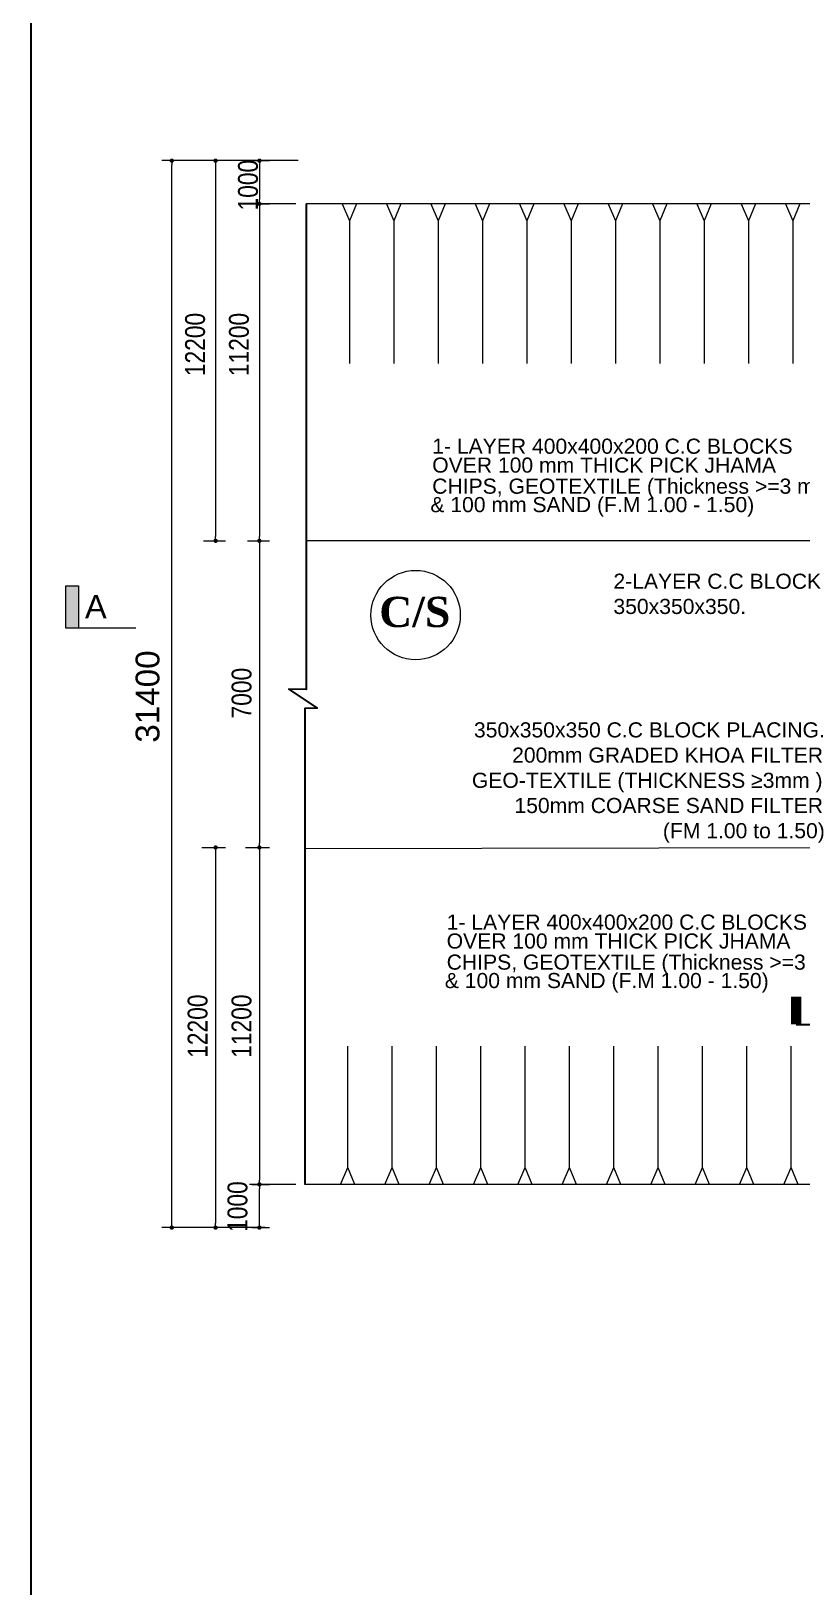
# Model space of a CAD drawing. Extents: x -358915 to 1258323, y -1667244 to -305611.
# Drawn here: x 124786 to 142632, y -1476153 to -1440137 of the extents above; entities that cross this region are included whole.
import ezdxf

# ---------------------------------------------------------------- set-up
doc = ezdxf.new("R2010")
doc.units = 0
doc.header["$LTSCALE"] = 300
doc.header["$MEASUREMENT"] = 0
doc.layers.get('0').update_dxf_attribs({"linetype": 'CONTINUOUS'})
doc.layers.get('DEFPOINTS').update_dxf_attribs({"linetype": 'CONTINUOUS'})
for name, color, linetype, lineweight in [('Dim', 7, 'CONTINUOUS', 9), ('Dimension', 8, 'CONTINUOUS', 18), ('line2', 3, 'CONTINUOUS', 30), ('slop', 8, 'CONTINUOUS', 9)]:
    doc.layers.add(name, color=color, linetype=linetype, lineweight=lineweight)
doc.layers.add('LINE', color=7, linetype='CONTINUOUS')
doc.layers.add('TEXT', color=10, linetype='CONTINUOUS')
doc.styles.add('1-2', font='arial.ttf')
doc.styles.add('Arial', font='arial.ttf')
doc.styles.add('dimText', font='ARIALN.TTF')
doc.dimstyles.new('dim_230', dxfattribs={"dimtxt": 460, "dimasz": 460, "dimexe": 230, "dimexo": 100, "dimgap": 100, "dimtad": 1, "dimdec": 0, "dimzin": 0, "dimdsep": 46, "dimtxsty": 'dimText', "dimcen": 0.09, "dimclrd": 256, "dimclre": 256, "dimclrt": 7, "dimadec": 0, "dimazin": 0, "dimtfac": 1, "dimtdec": 0, "dimtofl": 0, "dimtmove": 0, "dimatfit": 3, "dimfxl": 1, "dimtolj": 1, "dimtzin": 0, "dimlwd": -1, "dimlwe": -1, "dimarcsym": 0})

# ---------------------------------------------------------------- blocks, each defined once
blk = doc.blocks.new('_Dot')
at = {"color": 0, "linetype": 'ByBlock', "lineweight": -2}
blk.add_line((-0.5, 0), (-1, 0), dxfattribs=at)
at = {"color": 0, "linetype": 'ByBlock', "const_width": 0.5}
blk.add_lwpolyline([(-0.25, 0, 1), (0.25, 0, 1)], format="xyb", close=True, dxfattribs=at)
blk = doc.blocks.new('*D170')
at = {"layer": 'DEFPOINTS', "color": 0, "ltscale": 500, "transparency": 16777216}
for p in [(130302, -1443136, 0), (128679, -1451936), (129057, -1451936)]:
    blk.add_point(p, dxfattribs=at)
at = {"layer": 'Dim', "ltscale": 500, "transparency": 16777216}
for p, q in [((130202, -1443136), (128827, -1443136)), ((129057, -1443236), (129057, -1451836)), ((128779, -1451936), (129287, -1451936))]:
    blk.add_line(p, q, dxfattribs=at)
at = {"layer": 'Dim', "ltscale": 500, "transparency": 16777216, "xscale": 100, "yscale": 100, "zscale": 100}
for p, rotation in [((129057, -1443136), 90), ((129057, -1451936), 270)]:
    blk.add_blockref('_Dot', p, dxfattribs=dict(at, rotation=rotation))
at = {"layer": 'Dim', "color": 7, "ltscale": 500, "transparency": 16777216, "insert": (128585, -1447392), "char_height": 460, "attachment_point": 5, "rotation": 90, "style": 'dimText'}
blk.add_mtext('\\A1;12200', dxfattribs=at)
blk = doc.blocks.new('*D171')
at = {"layer": 'DEFPOINTS', "color": 0, "ltscale": 500, "transparency": 16777216}
for p in [(129694, -1451936), (129694, -1459036), (130072, -1459036)]:
    blk.add_point(p, dxfattribs=at)
at = {"layer": 'Dim', "ltscale": 500, "transparency": 16777216}
for p, q in [((129794, -1451936), (130302, -1451936)), ((130072, -1452036), (130072, -1458936)), ((129794, -1459036), (130302, -1459036))]:
    blk.add_line(p, q, dxfattribs=at)
at = {"layer": 'Dim', "ltscale": 500, "transparency": 16777216, "xscale": 100, "yscale": 100, "zscale": 100}
for p, rotation in [((130072, -1451936), 90), ((130072, -1459036), 270)]:
    blk.add_blockref('_Dot', p, dxfattribs=dict(at, rotation=rotation))
at = {"layer": 'Dim', "color": 7, "ltscale": 500, "transparency": 16777216, "insert": (129661, -1455463), "char_height": 460, "attachment_point": 5, "rotation": 90, "style": 'dimText'}
blk.add_mtext('\\A1;7000', dxfattribs=at)
blk = doc.blocks.new('*D172')
at = {"layer": 'DEFPOINTS', "color": 0, "ltscale": 500, "transparency": 16777216}
for p in [(128636, -1459036), (129057, -1467836), (130302, -1467836)]:
    blk.add_point(p, dxfattribs=at)
at = {"layer": 'Dim', "ltscale": 500, "transparency": 16777216}
for p, q in [((128736, -1459036), (129287, -1459036)), ((129057, -1459136), (129057, -1467736)), ((130202, -1467836), (128827, -1467836))]:
    blk.add_line(p, q, dxfattribs=at)
at = {"layer": 'Dim', "ltscale": 500, "transparency": 16777216, "xscale": 100, "yscale": 100, "zscale": 100}
for p, rotation in [((129057, -1459036), 90), ((129057, -1467836), 270)]:
    blk.add_blockref('_Dot', p, dxfattribs=dict(at, rotation=rotation))
at = {"layer": 'Dim', "color": 7, "ltscale": 500, "transparency": 16777216, "insert": (128644, -1463172), "char_height": 460, "attachment_point": 5, "rotation": 90, "style": 'dimText'}
blk.add_mtext('\\A1;12200', dxfattribs=at)
blk = doc.blocks.new('*D173')
at = {"layer": 'DEFPOINTS', "color": 0, "ltscale": 500, "transparency": 16777216}
for p in [(128042, -1443136), (131067, -1443136, 0), (130302, -1467836)]:
    blk.add_point(p, dxfattribs=at)
at = {"layer": 'Dim', "ltscale": 500, "transparency": 16777216}
for p, q in [((130967, -1443136), (127812, -1443136)), ((128042, -1467736), (128042, -1443236)), ((130202, -1467836), (127812, -1467836))]:
    blk.add_line(p, q, dxfattribs=at)
at = {"layer": 'Dim', "ltscale": 500, "transparency": 16777216, "xscale": 100, "yscale": 100, "zscale": 100}
for p, rotation in [((128042, -1443136), 90), ((128042, -1467836), 270)]:
    blk.add_blockref('_Dot', p, dxfattribs=dict(at, rotation=rotation))
at = {"layer": 'Dim', "color": 7, "ltscale": 500, "transparency": 16777216, "insert": (127485, -1455542), "char_height": 550, "attachment_point": 5, "rotation": 90, "style": 'Arial'}
blk.add_mtext('\\A1;31400', dxfattribs=at)
blk = doc.blocks.new('*D174')
at = {"layer": 'DEFPOINTS', "color": 0, "ltscale": 500, "transparency": 16777216}
for p in [(129799, -1443136), (129799, -1444136), (130072, -1444136)]:
    blk.add_point(p, dxfattribs=at)
at = {"layer": 'Dim', "ltscale": 500, "transparency": 16777216}
for p, q in [((129899, -1443136), (130302, -1443136)), ((130072, -1443236), (130072, -1444036)), ((129899, -1444136), (130302, -1444136))]:
    blk.add_line(p, q, dxfattribs=at)
at = {"layer": 'Dim', "ltscale": 500, "transparency": 16777216, "xscale": 100, "yscale": 100, "zscale": 100}
for p, rotation in [((130072, -1443136), 90), ((130072, -1444136), 270)]:
    blk.add_blockref('_Dot', p, dxfattribs=dict(at, rotation=rotation))
at = {"layer": 'Dim', "color": 7, "ltscale": 500, "transparency": 16777216, "insert": (129810, -1443703), "char_height": 460, "attachment_point": 5, "rotation": 90, "style": 'dimText'}
blk.add_mtext('\\A1;1000', dxfattribs=at)
blk = doc.blocks.new('*D175')
at = {"layer": 'DEFPOINTS', "color": 0, "ltscale": 500, "transparency": 16777216}
for p in [(129799, -1466836), (130072, -1466836), (129799, -1467836)]:
    blk.add_point(p, dxfattribs=at)
at = {"layer": 'Dim', "ltscale": 500, "transparency": 16777216}
for p, q in [((129899, -1466836), (130302, -1466836)), ((130072, -1467736), (130072, -1466936)), ((129899, -1467836), (130302, -1467836))]:
    blk.add_line(p, q, dxfattribs=at)
at = {"layer": 'Dim', "ltscale": 500, "transparency": 16777216, "xscale": 100, "yscale": 100, "zscale": 100}
for p, rotation in [((130072, -1466836), 90), ((130072, -1467836), 270)]:
    blk.add_blockref('_Dot', p, dxfattribs=dict(at, rotation=rotation))
at = {"layer": 'Dim', "color": 7, "ltscale": 500, "transparency": 16777216, "insert": (129566, -1467349), "char_height": 460, "attachment_point": 5, "rotation": 90, "style": 'dimText'}
blk.add_mtext('\\A1;1000', dxfattribs=at)
blk = doc.blocks.new('T')
at = {"layer": 'Dim'}
h = blk.add_hatch(color=6, dxfattribs=at)
h.dxf.hatch_style = 1
h.paths.add_polyline_path([(-137, 0), (157, 0), (157, 975), (-137, 975)])
at = {"layer": 'Dimension', "color": 0, "lineweight": 13, "ltscale": 2}
for p, q in [((-137, 0), (-137, 975)), ((-137, 975), (157, 975)), ((157, 975), (157, 0)), ((1481, 0), (-137, 0))]:
    blk.add_line(p, q, dxfattribs=at)
blk = doc.blocks.new('sec')
at = {"layer": 'TEXT', "color": 5, "const_width": 200}
blk.add_lwpolyline([(0, 0), (0, 537)], dxfattribs=at)
at = {"layer": 'TEXT', "color": 5}
blk.add_lwpolyline([(0, 0), (-848, 0)], dxfattribs=at)
blk = doc.blocks.new('*D216')
at = {"layer": 'DEFPOINTS', "color": 0, "ltscale": 500, "transparency": 16777216}
for p in [(131016, -1444136), (129694, -1451936), (130072, -1451936)]:
    blk.add_point(p, dxfattribs=at)
at = {"layer": 'Dim', "ltscale": 500, "transparency": 16777216}
for p, q in [((130916, -1444136), (129842, -1444136)), ((130072, -1444236), (130072, -1451836)), ((129794, -1451936), (130302, -1451936))]:
    blk.add_line(p, q, dxfattribs=at)
at = {"layer": 'Dim', "ltscale": 500, "transparency": 16777216, "xscale": 100, "yscale": 100, "zscale": 100}
for p, rotation in [((130072, -1444136), 90), ((130072, -1451936), 270)]:
    blk.add_blockref('_Dot', p, dxfattribs=dict(at, rotation=rotation))
at = {"layer": 'Dim', "color": 7, "ltscale": 500, "transparency": 16777216, "insert": (129600, -1447392), "char_height": 460, "attachment_point": 5, "rotation": 90, "style": 'dimText'}
blk.add_mtext('\\A1;11200', dxfattribs=at)
blk = doc.blocks.new('*D217')
at = {"layer": 'DEFPOINTS', "color": 0, "ltscale": 500, "transparency": 16777216}
for p in [(129651, -1459036), (130072, -1466836), (131016, -1466836, 0)]:
    blk.add_point(p, dxfattribs=at)
at = {"layer": 'Dim', "ltscale": 500, "transparency": 16777216}
for p, q in [((129751, -1459036), (130302, -1459036)), ((130072, -1459136), (130072, -1466736)), ((130916, -1466836), (129842, -1466836))]:
    blk.add_line(p, q, dxfattribs=at)
at = {"layer": 'Dim', "ltscale": 500, "transparency": 16777216, "xscale": 100, "yscale": 100, "zscale": 100}
for p, rotation in [((130072, -1459036), 90), ((130072, -1466836), 270)]:
    blk.add_blockref('_Dot', p, dxfattribs=dict(at, rotation=rotation))
at = {"layer": 'Dim', "color": 7, "ltscale": 500, "transparency": 16777216, "insert": (129659, -1463172), "char_height": 460, "attachment_point": 5, "rotation": 90, "style": 'dimText'}
blk.add_mtext('\\A1;11200', dxfattribs=at)

msp = doc.modelspace()

# ---------------------------------------------------------------- linework, layer by layer
at = {"layer": 'Dim', "color": 8, "ltscale": 500, "elevation": 0}
for points in [[(131988.7, -1444136.1), (132155.4, -1444531.2)], [(131988.7, -1444136.1), (132155.4, -1444531.2)], [(132322, -1444136.1), (132155.4, -1444531.2)], [(132322, -1444136.1), (132155.4, -1444531.2)], [(133015.3, -1444136.1), (133182, -1444531.2)], [(133015.3, -1444136.1), (133182, -1444531.2)], [(133348.6, -1444136.1), (133182, -1444531.2)], [(133348.6, -1444136.1), (133182, -1444531.2)], [(134041.9, -1444136.1), (134208.6, -1444531.2)], [(134041.9, -1444136.1), (134208.6, -1444531.2)], [(134375.3, -1444136.1), (134208.6, -1444531.2)], [(134375.3, -1444136.1), (134208.6, -1444531.2)], [(135068.5, -1444136.1), (135235.2, -1444531.2)], [(135068.5, -1444136.1), (135235.2, -1444531.2)], [(135401.9, -1444136.1), (135235.2, -1444531.2)], [(135401.9, -1444136.1), (135235.2, -1444531.2)], [(136095.1, -1444136.1), (136261.8, -1444531.2)], [(136095.1, -1444136.1), (136261.8, -1444531.2)], [(136428.5, -1444136.1), (136261.8, -1444531.2)], [(136428.5, -1444136.1), (136261.8, -1444531.2)], [(137121.7, -1444136.1), (137288.4, -1444531.2)], [(137121.7, -1444136.1), (137288.4, -1444531.2)], [(137455.1, -1444136.1), (137288.4, -1444531.2)], [(137455.1, -1444136.1), (137288.4, -1444531.2)], [(138148.3, -1444136.1), (138315, -1444531.2)], [(138148.3, -1444136.1), (138315, -1444531.2)], [(138481.7, -1444136.1), (138315, -1444531.2)], [(138481.7, -1444136.1), (138315, -1444531.2)], [(139174.9, -1444136.1), (139341.6, -1444531.2)], [(139174.9, -1444136.1), (139341.6, -1444531.2)], [(139508.3, -1444136.1), (139341.6, -1444531.2)], [(139508.3, -1444136.1), (139341.6, -1444531.2)], [(140201.5, -1444136.1), (140368.2, -1444531.2)], [(140201.5, -1444136.1), (140368.2, -1444531.2)], [(140534.9, -1444136.1), (140368.2, -1444531.2)], [(140534.9, -1444136.1), (140368.2, -1444531.2)], [(141228.1, -1444136.1), (141394.8, -1444531.2)], [(141228.1, -1444136.1), (141394.8, -1444531.2)], [(141561.5, -1444136.1), (141394.8, -1444531.2)], [(141561.5, -1444136.1), (141394.8, -1444531.2)], [(142254.7, -1444136.1), (142421.4, -1444531.2)], [(142254.7, -1444136.1), (142421.4, -1444531.2)], [(142588.1, -1444136.1), (142421.4, -1444531.2)], [(142588.1, -1444136.1), (142421.4, -1444531.2)], [(132155.3, -1444531), (132155.3, -1447833.8)], [(134208.5, -1444531), (134208.5, -1447833.8)], [(136261.7, -1444531), (136261.7, -1447833.8)], [(138314.9, -1444531), (138314.9, -1447833.8)], [(140368.1, -1444531), (140368.1, -1447833.8)], [(142421.3, -1444531), (142421.3, -1447833.8)], [(133142.9, -1466440.9), (133142.9, -1463637.8)], [(135196.1, -1466440.9), (135196.1, -1463637.8)], [(137249.3, -1466440.9), (137249.3, -1463637.8)], [(139302.5, -1466441), (139302.5, -1463637.8)], [(141355.7, -1466441), (141355.7, -1463637.8)], [(131949.6, -1466836.1), (132116.3, -1466440.9)], [(131949.6, -1466836.1), (132116.3, -1466440.9)], [(132283, -1466836.1), (132116.3, -1466440.9)], [(132283, -1466836.1), (132116.3, -1466440.9)], [(132976.2, -1466836.1), (133142.9, -1466440.9)], [(132976.2, -1466836.1), (133142.9, -1466440.9)], [(133309.6, -1466836.1), (133142.9, -1466440.9)], [(133309.6, -1466836.1), (133142.9, -1466440.9)], [(134002.8, -1466836.1), (134169.5, -1466440.9)], [(134002.8, -1466836.1), (134169.5, -1466440.9)], [(134336.2, -1466836.1), (134169.5, -1466440.9)], [(134336.2, -1466836.1), (134169.5, -1466440.9)], [(135029.4, -1466836.1), (135196.1, -1466440.9)], [(135029.4, -1466836.1), (135196.1, -1466440.9)], [(135362.8, -1466836.1), (135196.1, -1466440.9)], [(135362.8, -1466836.1), (135196.1, -1466440.9)], [(136056, -1466836.1), (136222.7, -1466440.9)], [(136056, -1466836.1), (136222.7, -1466440.9)], [(136389.4, -1466836.1), (136222.7, -1466440.9)], [(136389.4, -1466836.1), (136222.7, -1466440.9)], [(137082.6, -1466836.1), (137249.3, -1466440.9)], [(137082.6, -1466836.1), (137249.3, -1466440.9)], [(137416, -1466836.1), (137249.3, -1466440.9)], [(137416, -1466836.1), (137249.3, -1466440.9)], [(138109.2, -1466836.1), (138275.9, -1466441)], [(138109.2, -1466836.1), (138275.9, -1466441)], [(138442.6, -1466836.1), (138275.9, -1466441)], [(138442.6, -1466836.1), (138275.9, -1466441)], [(139135.8, -1466836.1), (139302.5, -1466441)], [(139135.8, -1466836.1), (139302.5, -1466441)], [(139469.2, -1466836.1), (139302.5, -1466441)], [(139469.2, -1466836.1), (139302.5, -1466441)], [(140162.4, -1466836.1), (140329.1, -1466441)], [(140162.4, -1466836.1), (140329.1, -1466441)], [(140495.8, -1466836.1), (140329.1, -1466441)], [(140495.8, -1466836.1), (140329.1, -1466441)], [(141189, -1466836.1), (141355.7, -1466441)], [(141189, -1466836.1), (141355.7, -1466441)], [(141522.4, -1466836.1), (141355.7, -1466441)], [(141522.4, -1466836.1), (141355.7, -1466441)], [(142215.6, -1466836.1), (142382.3, -1466441)], [(142215.6, -1466836.1), (142382.3, -1466441)], [(142549, -1466836.1), (142382.3, -1466441)], [(142549, -1466836.1), (142382.3, -1466441)]]:
    msp.add_lwpolyline(points, dxfattribs=at)
at = {"layer": 'Dim', "color": 8, "ltscale": 500}
for points in [[(133181.9, -1444531), (133181.9, -1447833.8)], [(135235.1, -1444531), (135235.1, -1447833.8)], [(137288.3, -1444531), (137288.3, -1447833.8)], [(139341.5, -1444531.1), (139341.5, -1447833.8)], [(141394.7, -1444531), (141394.7, -1447833.8)], [(132116.3, -1466440.9), (132116.3, -1463637.8)], [(134169.5, -1466440.9), (134169.5, -1463637.8)], [(136222.7, -1466440.9), (136222.7, -1463637.8)], [(138275.9, -1466441), (138275.9, -1463637.8)], [(140329.1, -1466441), (140329.1, -1463637.8)], [(142382.3, -1466441), (142382.3, -1463637.8)]]:
    msp.add_lwpolyline(points, dxfattribs=at)
at = {"layer": 'Dimension', "color": 0, "lineweight": 18, "ltscale": 2}
msp.add_line((156137.8, -1444136.1, 0), (131150.9, -1444136.1, 0), dxfattribs=at)
at = {"layer": 'Dimension', "color": 0, "lineweight": 13, "ltscale": 2}
for p, q in [((156137.8, -1444136.1, 0), (131150.9, -1444136.1, 0)), ((149138, -1451936.1), (131150.9, -1451936.9, 0)), ((148838, -1459036.1), (131122.9, -1459069.1, 0)), ((156137.8, -1466836.1, 0), (131122.9, -1466836.1, 0))]:
    msp.add_line(p, q, dxfattribs=at)
at = {"layer": 'LINE'}
msp.add_lwpolyline([(234602.6, -1510687.4), (124785.7, -1510687.4), (124785.7, -1433031.1), (234602.6, -1433031.1)], close=True, dxfattribs=at)
at = {"layer": 'LINE', "elevation": 0}
msp.add_lwpolyline([(131150.9, -1444136.1), (131150.9, -1455375.1), (130754.9, -1455373.2), (131409.2, -1455812.6), (131122.9, -1455816.4), (131122.9, -1466836.1)], dxfattribs=at)
at = {"layer": 'slop', "color": 7}
msp.add_circle((133689.3, -1453655.9, 0), 1034.5, dxfattribs=at)

# ---------------------------------------------------------------- block references
at = {"layer": 'line2', "color": 1}
msp.add_blockref('T', (125728, -1453955.4), dxfattribs=at)
at = {"layer": 'slop', "xscale": -1.199999999953434, "yscale": 1.200000000011642, "zscale": 1.200000000000728}
msp.add_blockref('sec', (142499.8, -1463131.8), dxfattribs=at)

# ---------------------------------------------------------------- texts
at = {"layer": 'Dim', "color": 7, "style": 'Arial'}
for s, p in [('1- LAYER 400x400x200 C.C BLOCKS', (134073, -1449921.3)), ('OVER 100 mm THICK PICK JHAMA', (134073, -1450358.2)), ('CHIPS, GEOTEXTILE (Thickness >=3 mm) ', (134073, -1450846.5)), ('& 100 mm SAND (F.M 1.00 - 1.50)', (134030.3, -1451273.4)), ('1- LAYER 400x400x200 C.C BLOCKS', (134407.9, -1460939.1)), ('OVER 100 mm THICK PICK JHAMA', (134407.9, -1461376.1)), ('CHIPS, GEOTEXTILE (Thickness >=3 mm) ', (134407.9, -1461864.4)), ('& 100 mm SAND (F.M 1.00 - 1.50)', (134365.1, -1462291.2))]:
    msp.add_text(s, height=350, dxfattribs=at).set_placement(p)
at = {"layer": 'Dim', "color": 7, "char_height": 350, "width": 12758.185, "attachment_point": 4, "style": 'Arial'}
for s, insert in [('2-LAYER C.C BLOCK\\P350x350x350.', (138268.7, -1453166.4, 0)), ('\\pi1846;350x350x350 C.C BLOCK PLACING.\\P\\pi2594; 200mm GRADED KHOA FILTER\\P\\pi1663; GEO-TEXTILE (THICKNESS {\\C0;≥}3mm )\\P\\pi2648; 150mm COARSE SAND FILTER\\P\\pi6220;(FM 1.00 to 1.50) ', (133193.2, -1457533.1, 0))]:
    msp.add_mtext(s, dxfattribs=dict(at, insert=insert))
at = {"layer": 'Dimension', "color": 0, "lineweight": 13, "ltscale": 2, "insert": (126284.4, -1453460), "char_height": 540, "attachment_point": 5, "style": '1-2'}
msp.add_mtext('A', dxfattribs=at)
at = {"layer": 'Dimension', "color": 1, "lineweight": 13, "ltscale": 2, "insert": (133669, -1453587.7, 0), "char_height": 700, "width": 3387.731, "attachment_point": 5, "style": '1-2'}
msp.add_mtext('{\\fTimes New Roman|b1|i0|c0|p18;C/S}', dxfattribs=at)

# ---------------------------------------------------------------- dimensions: what is measured, and where the dimension line sits
at = {"layer": 'Dim', "ltscale": 500}
for base, p1, p2, text, override, picture, middle in [((128041.8, -1443136.1), (130302.2, -1467836.1), (131067.4, -1443136.1, 0), '31400', {"dimtxt": 550, "dimasz": 100, "dimtxsty": 'Arial', "dimblk1": 'Dot', "dimblk2": 'Dot', "dimsah": 1, "dimtmove": 2}, '*D173', (127485.1, -1455542.5)), ((129057, -1451936.1), (130302.3, -1443136.1, 0), (128678.6, -1451936.1), '12200', {"dimasz": 100, "dimblk1": 'Dot', "dimblk2": 'Dot', "dimsah": 1, "dimtmove": 2}, '*D170', (128584.9, -1447391.5)), ((130072.3, -1451936.1, 0), (131015.6, -1444136.1, 0), (129693.9, -1451936.1, 0), '11200', {"dimasz": 100, "dimblk1": 'Dot', "dimblk2": 'Dot', "dimsah": 1, "dimtmove": 2}, '*D216', (129600.2, -1447391.5, 0)), ((130072.2, -1459036.1), (129693.8, -1451936.1), (129693.8, -1459036.1), '7000', {"dimasz": 100, "dimblk1": 'Dot', "dimblk2": 'Dot', "dimsah": 1, "dimtmove": 2}, '*D171', (129661, -1455462.9)), ((129057, -1467836.1), (128635.7, -1459035.8), (130302.2, -1467836.1), '12200', {"dimasz": 100, "dimblk1": 'Dot', "dimblk2": 'Dot', "dimsah": 1, "dimtmove": 2}, '*D172', (128643.6, -1463172.2)), ((130072.2, -1466836.1), (129650.9, -1459035.8), (131015.6, -1466836.1, 0), '11200', {"dimasz": 100, "dimblk1": 'Dot', "dimblk2": 'Dot', "dimsah": 1, "dimtmove": 2}, '*D217', (129658.8, -1463172.2))]:
    dim = msp.add_linear_dim(base=base, p1=p1, p2=p2, angle=90, text=text, dimstyle='dim_230', override=override, dxfattribs=at)
    dim.commit()
    dim.dimension.update_dxf_attribs({"geometry": picture, "text_midpoint": middle, "dimtype": 160})
for base, p1, p2, picture, middle in [((130072.3, -1444136.1, 0), (129798.8, -1443136.1, 0), (129798.8, -1444136.1, 0), '*D174', (129809.9, -1443703.1, 0)), ((130072.2, -1466836.1), (129798.7, -1467836.1), (129798.7, -1466836.1), '*D175', (129565.5, -1467348.9))]:
    dim = msp.add_linear_dim(base=base, p1=p1, p2=p2, angle=90, dimstyle='dim_230', override={"dimasz": 100, "dimblk1": 'Dot', "dimblk2": 'Dot', "dimsah": 1, "dimtmove": 2}, dxfattribs=at)
    dim.commit()
    dim.dimension.update_dxf_attribs({"geometry": picture, "text_midpoint": middle, "dimtype": 160})

doc.saveas('drawing.dxf')
